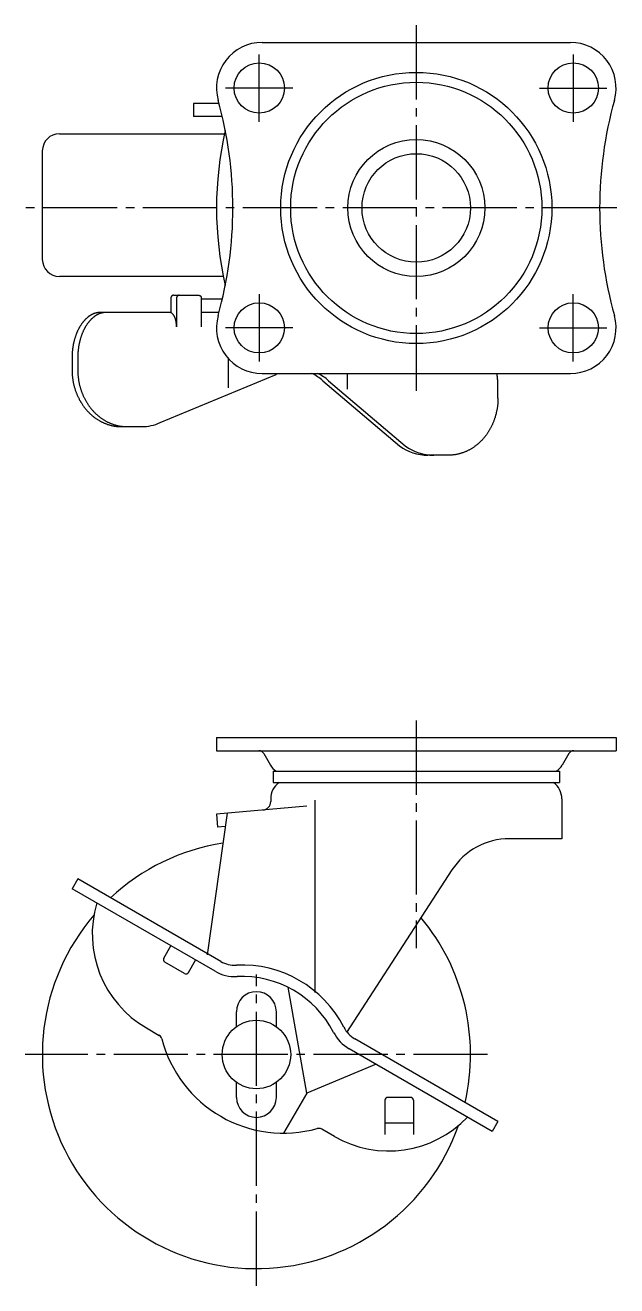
# Model space of a CAD drawing. Extents: x 6 to 251, y 80 to 323.
# Drawn here: x 147.6 to 251.3, y 102 to 322.7 of the extents above; entities that cross this region are included whole.
import ezdxf

# ---------------------------------------------------------------- set-up
doc = ezdxf.new("R2010")
doc.units = 0
doc.linetypes.add('CENTER', pattern=[17.5, 13, -1.5, 1.5, -1.5])
doc.layers.get('0').update_dxf_attribs({"linetype": 'CONTINUOUS'})
doc.layers.add('CENTER', color=1, linetype='CENTER')

msp = doc.modelspace()

# ---------------------------------------------------------------- linework, layer by layer
at = {"color": 7, "linetype": 'CONTINUOUS'}
for p, q in [((189.13, 319.71), (243.13, 319.71)), ((181.58, 309.01), (177.13, 309.01)), ((177.13, 309.01), (177.13, 306.71)), ((182.16, 306.71), (177.13, 306.71)), ((153.63, 303.71), (182.56, 303.71)), ((150.63, 300.71), (150.63, 281.71)), ((182.34, 278.71), (153.63, 278.71)), ((173.15, 274.91), (173.15, 272.36)), ((173.58, 275.41), (178.04, 275.41)), ((174.15, 274.91), (174.15, 269.91)), ((178.48, 274.91), (178.48, 269.91)), ((182.16, 274.71), (178.48, 274.71)), ((173.15, 272.41), (160.83, 272.41)), ((181.58, 272.41), (178.48, 272.41)), ((181.58, 272.41), (178.48, 272.41)), ((155.83, 264.41), (155.83, 262.41)), ((156.83, 264.41), (156.83, 262.41)), ((183.24, 259.19), (183.24, 264.3)), ((171.26, 253.11), (191.57, 261.57)), ((189.13, 261.71), (243.13, 261.71)), ((191.81, 261.67), (191.9, 261.71)), ((204.02, 261.71), (204.02, 259)), ((199.77, 260.45), (213.19, 249.04)), ((200.77, 260.45), (214.19, 249.04)), ((230.44, 257.41), (230.44, 259.41)), ((164.49, 252.41), (168.08, 252.41)), ((221.78, 247.41), (218.18, 247.41)), ((181.14, 197.95), (251.12, 197.95)), ((181.14, 197.95), (181.14, 195.65)), ((251.12, 197.95), (251.12, 195.65)), ((181.14, 195.65), (251.12, 195.65)), ((189.42, 195.15), (190.58, 193.15)), ((242.84, 195.15), (241.69, 193.15)), ((191.05, 192.09), (241.22, 192.09)), ((191.05, 192.09), (191.05, 190.09)), ((241.22, 192.09), (241.22, 190.09)), ((191.05, 190.09), (241.22, 190.09)), ((196.95, 185.94), (181.13, 184.56)), ((190.63, 187.24), (190.63, 186.76)), ((198.37, 186.99), (198.37, 153.34)), ((241.63, 187.24), (241.63, 180.24)), ((182.99, 184.72), (179.51, 159.93)), ((181.13, 184.56), (181.33, 182.27)), ((182.66, 182.38), (181.33, 182.27)), ((241.63, 180.24), (232.43, 180.24)), ((222.37, 174.78), (203.89, 146.31)), ((156.83, 173.23), (155.83, 171.49)), ((181.88, 158.76), (156.83, 173.23)), ((180.88, 157.03), (155.83, 171.49)), ((171.9, 159.33), (173.15, 161.49)), ((176.23, 156.83), (177.48, 158.99)), ((175.54, 156.65), (172.08, 158.65)), ((196.94, 135.7), (193.67, 154.22)), ((184.63, 147.32), (184.63, 149.95)), ((191.63, 147.32), (191.63, 149.95)), ((168.88, 147.1), (171.11, 145.81)), ((230.44, 130.73), (205.38, 145.19)), ((229.44, 128.99), (204.38, 143.46)), ((209.09, 140.74), (196.94, 135.7)), ((184.63, 134.95), (184.63, 137.58)), ((191.63, 134.95), (191.63, 137.58)), ((196.94, 135.7), (192.88, 128.68)), ((215.13, 134.95), (211.13, 134.95)), ((210.63, 134.45), (210.63, 128.45)), ((215.63, 134.45), (215.63, 128.45)), ((215.63, 130.45), (210.63, 130.45)), ((230.44, 130.73), (229.44, 128.99)), ((201.79, 128.1), (199.56, 129.39))]:
    msp.add_line(p, q, dxfattribs=at)
for points in [[(173.58, 275.41, 0), (173.57, 275.41, 0), (173.57, 275.41, 0), (173.56, 275.41, 0), (173.56, 275.41, 0), (173.55, 275.41, 0), (173.55, 275.41, 0), (173.54, 275.41, 0), (173.54, 275.41, 0), (173.53, 275.41, 0), (173.53, 275.41, 0), (173.52, 275.41, 0), (173.52, 275.41, 0), (173.51, 275.41, 0), (173.51, 275.41, 0), (173.5, 275.4, 0), (173.5, 275.4, 0), (173.49, 275.4, 0), (173.49, 275.4, 0), (173.48, 275.4, 0), (173.47, 275.4, 0), (173.47, 275.4, 0), (173.46, 275.4, 0), (173.46, 275.39, 0), (173.45, 275.39, 0), (173.45, 275.39, 0), (173.44, 275.39, 0), (173.44, 275.39, 0), (173.43, 275.38, 0), (173.43, 275.38, 0), (173.42, 275.38, 0), (173.42, 275.38, 0), (173.41, 275.38, 0), (173.41, 275.37, 0), (173.4, 275.37, 0), (173.4, 275.37, 0), (173.4, 275.37, 0), (173.39, 275.36, 0), (173.38, 275.36, 0), (173.38, 275.36, 0), (173.38, 275.36, 0), (173.37, 275.35, 0), (173.37, 275.35, 0), (173.36, 275.35, 0), (173.36, 275.34, 0), (173.35, 275.34, 0), (173.35, 275.34, 0), (173.34, 275.33, 0), (173.34, 275.33, 0), (173.34, 275.33, 0), (173.33, 275.32, 0), (173.33, 275.32, 0), (173.32, 275.31, 0), (173.32, 275.31, 0), (173.31, 275.31, 0), (173.31, 275.3, 0), (173.31, 275.3, 0), (173.3, 275.3, 0), (173.3, 275.29, 0), (173.29, 275.29, 0), (173.29, 275.28, 0), (173.28, 275.28, 0), (173.28, 275.28, 0), (173.28, 275.27, 0), (173.27, 275.27, 0), (173.27, 275.26, 0), (173.27, 275.26, 0), (173.26, 275.25, 0), (173.26, 275.25, 0), (173.25, 275.25, 0), (173.25, 275.24, 0), (173.25, 275.24, 0), (173.25, 275.23, 0), (173.24, 275.23, 0), (173.24, 275.22, 0), (173.24, 275.22, 0), (173.23, 275.21, 0), (173.23, 275.21, 0), (173.23, 275.2, 0), (173.22, 275.2, 0), (173.22, 275.19, 0), (173.22, 275.19, 0), (173.21, 275.18, 0), (173.21, 275.18, 0), (173.21, 275.17, 0), (173.21, 275.17, 0), (173.2, 275.16, 0), (173.2, 275.15, 0), (173.2, 275.15, 0), (173.19, 275.14, 0), (173.19, 275.14, 0), (173.19, 275.13, 0), (173.19, 275.13, 0), (173.19, 275.12, 0), (173.18, 275.12, 0), (173.18, 275.11, 0), (173.18, 275.11, 0), (173.18, 275.1, 0), (173.18, 275.09, 0), (173.17, 275.09, 0), (173.17, 275.08, 0), (173.17, 275.08, 0), (173.17, 275.07, 0), (173.17, 275.06, 0), (173.16, 275.06, 0), (173.16, 275.05, 0), (173.16, 275.05, 0), (173.16, 275.04, 0), (173.16, 275.04, 0), (173.16, 275.03, 0), (173.16, 275.02, 0), (173.16, 275.02, 0), (173.16, 275.01, 0), (173.15, 275, 0), (173.15, 275, 0), (173.15, 274.99, 0), (173.15, 274.99, 0), (173.15, 274.98, 0), (173.15, 274.98, 0), (173.15, 274.97, 0), (173.15, 274.96, 0), (173.15, 274.96, 0), (173.15, 274.95, 0), (173.15, 274.94, 0), (173.15, 274.94, 0), (173.15, 274.93, 0), (173.15, 274.93, 0), (173.15, 274.92, 0), (173.15, 274.91, 0)], [(174.58, 275.41, 0), (174.57, 275.41, 0), (174.57, 275.41, 0), (174.56, 275.41, 0), (174.56, 275.41, 0), (174.55, 275.41, 0), (174.55, 275.41, 0), (174.54, 275.41, 0), (174.54, 275.41, 0), (174.53, 275.41, 0), (174.53, 275.41, 0), (174.52, 275.41, 0), (174.52, 275.41, 0), (174.51, 275.41, 0), (174.51, 275.41, 0), (174.5, 275.4, 0), (174.5, 275.4, 0), (174.49, 275.4, 0), (174.49, 275.4, 0), (174.48, 275.4, 0), (174.47, 275.4, 0), (174.47, 275.4, 0), (174.46, 275.4, 0), (174.46, 275.39, 0), (174.45, 275.39, 0), (174.45, 275.39, 0), (174.44, 275.39, 0), (174.44, 275.39, 0), (174.43, 275.38, 0), (174.43, 275.38, 0), (174.42, 275.38, 0), (174.42, 275.38, 0), (174.41, 275.38, 0), (174.41, 275.37, 0), (174.4, 275.37, 0), (174.4, 275.37, 0), (174.4, 275.37, 0), (174.39, 275.36, 0), (174.38, 275.36, 0), (174.38, 275.36, 0), (174.38, 275.36, 0), (174.37, 275.35, 0), (174.37, 275.35, 0), (174.36, 275.35, 0), (174.36, 275.34, 0), (174.35, 275.34, 0), (174.35, 275.34, 0), (174.34, 275.33, 0), (174.34, 275.33, 0), (174.34, 275.33, 0), (174.33, 275.32, 0), (174.33, 275.32, 0), (174.32, 275.31, 0), (174.32, 275.31, 0), (174.31, 275.31, 0), (174.31, 275.3, 0), (174.31, 275.3, 0), (174.3, 275.3, 0), (174.3, 275.29, 0), (174.29, 275.29, 0), (174.29, 275.28, 0), (174.28, 275.28, 0), (174.28, 275.28, 0), (174.28, 275.27, 0), (174.27, 275.27, 0), (174.27, 275.26, 0), (174.27, 275.26, 0), (174.26, 275.25, 0), (174.26, 275.25, 0), (174.25, 275.25, 0), (174.25, 275.24, 0), (174.25, 275.24, 0), (174.25, 275.23, 0), (174.24, 275.23, 0), (174.24, 275.22, 0), (174.24, 275.22, 0), (174.23, 275.21, 0), (174.23, 275.21, 0), (174.23, 275.2, 0), (174.22, 275.2, 0), (174.22, 275.19, 0), (174.22, 275.19, 0), (174.21, 275.18, 0), (174.21, 275.18, 0), (174.21, 275.17, 0), (174.21, 275.17, 0), (174.2, 275.16, 0), (174.2, 275.15, 0), (174.2, 275.15, 0), (174.19, 275.14, 0), (174.19, 275.14, 0), (174.19, 275.13, 0), (174.19, 275.13, 0), (174.19, 275.12, 0), (174.18, 275.12, 0), (174.18, 275.11, 0), (174.18, 275.11, 0), (174.18, 275.1, 0), (174.18, 275.09, 0), (174.17, 275.09, 0), (174.17, 275.08, 0), (174.17, 275.08, 0), (174.17, 275.07, 0), (174.17, 275.06, 0), (174.16, 275.06, 0), (174.16, 275.05, 0), (174.16, 275.05, 0), (174.16, 275.04, 0), (174.16, 275.04, 0), (174.16, 275.03, 0), (174.16, 275.02, 0), (174.16, 275.02, 0), (174.16, 275.01, 0), (174.15, 275, 0), (174.15, 275, 0), (174.15, 274.99, 0), (174.15, 274.99, 0), (174.15, 274.98, 0), (174.15, 274.98, 0), (174.15, 274.97, 0), (174.15, 274.96, 0), (174.15, 274.96, 0), (174.15, 274.95, 0), (174.15, 274.94, 0), (174.15, 274.94, 0), (174.15, 274.93, 0), (174.15, 274.93, 0), (174.15, 274.92, 0), (174.15, 274.91, 0)], [(178.04, 275.41, 0), (178.05, 275.41, 0), (178.06, 275.41, 0), (178.06, 275.41, 0), (178.06, 275.41, 0), (178.07, 275.41, 0), (178.08, 275.41, 0), (178.08, 275.41, 0), (178.09, 275.41, 0), (178.09, 275.41, 0), (178.1, 275.41, 0), (178.1, 275.41, 0), (178.11, 275.41, 0), (178.11, 275.41, 0), (178.12, 275.41, 0), (178.12, 275.4, 0), (178.13, 275.4, 0), (178.13, 275.4, 0), (178.14, 275.4, 0), (178.14, 275.4, 0), (178.15, 275.4, 0), (178.15, 275.4, 0), (178.16, 275.4, 0), (178.16, 275.39, 0), (178.17, 275.39, 0), (178.18, 275.39, 0), (178.18, 275.39, 0), (178.19, 275.39, 0), (178.19, 275.38, 0), (178.19, 275.38, 0), (178.2, 275.38, 0), (178.21, 275.38, 0), (178.21, 275.38, 0), (178.21, 275.37, 0), (178.22, 275.37, 0), (178.22, 275.37, 0), (178.23, 275.37, 0), (178.23, 275.36, 0), (178.24, 275.36, 0), (178.24, 275.36, 0), (178.25, 275.36, 0), (178.25, 275.35, 0), (178.26, 275.35, 0), (178.26, 275.35, 0), (178.27, 275.34, 0), (178.27, 275.34, 0), (178.28, 275.34, 0), (178.28, 275.33, 0), (178.28, 275.33, 0), (178.29, 275.33, 0), (178.29, 275.32, 0), (178.3, 275.32, 0), (178.3, 275.31, 0), (178.31, 275.31, 0), (178.31, 275.31, 0), (178.31, 275.3, 0), (178.32, 275.3, 0), (178.32, 275.3, 0), (178.33, 275.29, 0), (178.33, 275.29, 0), (178.34, 275.28, 0), (178.34, 275.28, 0), (178.34, 275.28, 0), (178.35, 275.27, 0), (178.35, 275.27, 0), (178.35, 275.26, 0), (178.36, 275.26, 0), (178.36, 275.25, 0), (178.37, 275.25, 0), (178.37, 275.25, 0), (178.37, 275.24, 0), (178.38, 275.24, 0), (178.38, 275.23, 0), (178.38, 275.23, 0), (178.38, 275.22, 0), (178.39, 275.22, 0), (178.39, 275.21, 0), (178.4, 275.21, 0), (178.4, 275.2, 0), (178.4, 275.2, 0), (178.4, 275.19, 0), (178.41, 275.19, 0), (178.41, 275.18, 0), (178.41, 275.18, 0), (178.41, 275.17, 0), (178.42, 275.17, 0), (178.42, 275.16, 0), (178.42, 275.15, 0), (178.43, 275.15, 0), (178.43, 275.14, 0), (178.43, 275.14, 0), (178.43, 275.13, 0), (178.44, 275.13, 0), (178.44, 275.12, 0), (178.44, 275.12, 0), (178.44, 275.11, 0), (178.44, 275.11, 0), (178.45, 275.1, 0), (178.45, 275.09, 0), (178.45, 275.09, 0), (178.45, 275.08, 0), (178.45, 275.08, 0), (178.46, 275.07, 0), (178.46, 275.06, 0), (178.46, 275.06, 0), (178.46, 275.05, 0), (178.46, 275.05, 0), (178.46, 275.04, 0), (178.46, 275.04, 0), (178.47, 275.03, 0), (178.47, 275.02, 0), (178.47, 275.02, 0), (178.47, 275.01, 0), (178.47, 275, 0), (178.47, 275, 0), (178.47, 274.99, 0), (178.47, 274.99, 0), (178.47, 274.98, 0), (178.47, 274.98, 0), (178.47, 274.97, 0), (178.47, 274.96, 0), (178.47, 274.96, 0), (178.48, 274.95, 0), (178.48, 274.94, 0), (178.48, 274.94, 0), (178.48, 274.93, 0), (178.48, 274.93, 0), (178.48, 274.92, 0), (178.48, 274.91, 0)], [(160.83, 272.41, 0), (160.76, 272.41, 0), (160.7, 272.41, 0), (160.64, 272.41, 0), (160.58, 272.4, 0), (160.52, 272.4, 0), (160.46, 272.39, 0), (160.4, 272.38, 0), (160.34, 272.38, 0), (160.28, 272.37, 0), (160.21, 272.35, 0), (160.15, 272.34, 0), (160.09, 272.33, 0), (160.03, 272.31, 0), (159.97, 272.3, 0), (159.91, 272.28, 0), (159.85, 272.26, 0), (159.79, 272.24, 0), (159.73, 272.22, 0), (159.67, 272.2, 0), (159.61, 272.17, 0), (159.55, 272.15, 0), (159.49, 272.12, 0), (159.43, 272.1, 0), (159.38, 272.07, 0), (159.32, 272.04, 0), (159.26, 272.01, 0), (159.2, 271.98, 0), (159.14, 271.95, 0), (159.08, 271.91, 0), (159.03, 271.88, 0), (158.97, 271.84, 0), (158.91, 271.81, 0), (158.86, 271.77, 0), (158.8, 271.73, 0), (158.74, 271.69, 0), (158.69, 271.65, 0), (158.63, 271.6, 0), (158.58, 271.56, 0), (158.52, 271.51, 0), (158.47, 271.47, 0), (158.41, 271.42, 0), (158.36, 271.37, 0), (158.31, 271.32, 0), (158.26, 271.27, 0), (158.2, 271.22, 0), (158.15, 271.17, 0), (158.1, 271.12, 0), (158.05, 271.06, 0), (158, 271.01, 0), (157.95, 270.95, 0), (157.9, 270.9, 0), (157.85, 270.84, 0), (157.8, 270.78, 0), (157.75, 270.72, 0), (157.7, 270.66, 0), (157.65, 270.6, 0), (157.61, 270.54, 0), (157.56, 270.47, 0), (157.51, 270.41, 0), (157.47, 270.34, 0), (157.42, 270.27, 0), (157.38, 270.21, 0), (157.33, 270.14, 0), (157.29, 270.07, 0), (157.25, 270, 0), (157.21, 269.93, 0), (157.16, 269.86, 0), (157.12, 269.79, 0), (157.08, 269.71, 0), (157.04, 269.64, 0), (157, 269.56, 0), (156.96, 269.49, 0), (156.92, 269.41, 0), (156.88, 269.34, 0), (156.85, 269.26, 0), (156.81, 269.18, 0), (156.77, 269.1, 0), (156.74, 269.02, 0), (156.7, 268.94, 0), (156.67, 268.86, 0), (156.63, 268.78, 0), (156.6, 268.69, 0), (156.57, 268.61, 0), (156.54, 268.53, 0), (156.51, 268.44, 0), (156.48, 268.36, 0), (156.45, 268.27, 0), (156.42, 268.19, 0), (156.39, 268.1, 0), (156.36, 268.01, 0), (156.33, 267.92, 0), (156.31, 267.83, 0), (156.28, 267.75, 0), (156.25, 267.66, 0), (156.23, 267.57, 0), (156.21, 267.48, 0), (156.18, 267.38, 0), (156.16, 267.29, 0), (156.14, 267.2, 0), (156.12, 267.11, 0), (156.1, 267.02, 0), (156.08, 266.92, 0), (156.06, 266.83, 0), (156.04, 266.74, 0), (156.02, 266.64, 0), (156.01, 266.55, 0), (155.99, 266.45, 0), (155.98, 266.36, 0), (155.96, 266.26, 0), (155.95, 266.17, 0), (155.94, 266.07, 0), (155.92, 265.97, 0), (155.91, 265.88, 0), (155.9, 265.78, 0), (155.89, 265.69, 0), (155.88, 265.59, 0), (155.87, 265.49, 0), (155.86, 265.39, 0), (155.86, 265.3, 0), (155.85, 265.2, 0), (155.84, 265.1, 0), (155.84, 265, 0), (155.84, 264.9, 0), (155.83, 264.81, 0), (155.83, 264.71, 0), (155.83, 264.61, 0), (155.83, 264.51, 0), (155.83, 264.41, 0)], [(161.83, 272.41, 0), (161.76, 272.41, 0), (161.7, 272.41, 0), (161.64, 272.41, 0), (161.58, 272.4, 0), (161.52, 272.4, 0), (161.46, 272.39, 0), (161.4, 272.38, 0), (161.34, 272.38, 0), (161.28, 272.37, 0), (161.21, 272.35, 0), (161.15, 272.34, 0), (161.09, 272.33, 0), (161.03, 272.31, 0), (160.97, 272.3, 0), (160.91, 272.28, 0), (160.85, 272.26, 0), (160.79, 272.24, 0), (160.73, 272.22, 0), (160.67, 272.2, 0), (160.61, 272.17, 0), (160.55, 272.15, 0), (160.49, 272.12, 0), (160.43, 272.1, 0), (160.38, 272.07, 0), (160.32, 272.04, 0), (160.26, 272.01, 0), (160.2, 271.98, 0), (160.14, 271.95, 0), (160.08, 271.91, 0), (160.03, 271.88, 0), (159.97, 271.84, 0), (159.91, 271.81, 0), (159.86, 271.77, 0), (159.8, 271.73, 0), (159.74, 271.69, 0), (159.69, 271.65, 0), (159.63, 271.6, 0), (159.58, 271.56, 0), (159.52, 271.51, 0), (159.47, 271.47, 0), (159.41, 271.42, 0), (159.36, 271.37, 0), (159.31, 271.32, 0), (159.26, 271.27, 0), (159.2, 271.22, 0), (159.15, 271.17, 0), (159.1, 271.12, 0), (159.05, 271.06, 0), (159, 271.01, 0), (158.95, 270.95, 0), (158.9, 270.9, 0), (158.85, 270.84, 0), (158.8, 270.78, 0), (158.75, 270.72, 0), (158.7, 270.66, 0), (158.65, 270.6, 0), (158.61, 270.54, 0), (158.56, 270.47, 0), (158.51, 270.41, 0), (158.47, 270.34, 0), (158.42, 270.27, 0), (158.38, 270.21, 0), (158.33, 270.14, 0), (158.29, 270.07, 0), (158.25, 270, 0), (158.21, 269.93, 0), (158.16, 269.86, 0), (158.12, 269.79, 0), (158.08, 269.71, 0), (158.04, 269.64, 0), (158, 269.56, 0), (157.96, 269.49, 0), (157.92, 269.41, 0), (157.88, 269.34, 0), (157.85, 269.26, 0), (157.81, 269.18, 0), (157.77, 269.1, 0), (157.74, 269.02, 0), (157.7, 268.94, 0), (157.67, 268.86, 0), (157.63, 268.78, 0), (157.6, 268.69, 0), (157.57, 268.61, 0), (157.54, 268.53, 0), (157.51, 268.44, 0), (157.48, 268.36, 0), (157.45, 268.27, 0), (157.42, 268.19, 0), (157.39, 268.1, 0), (157.36, 268.01, 0), (157.33, 267.92, 0), (157.31, 267.83, 0), (157.28, 267.75, 0), (157.25, 267.66, 0), (157.23, 267.57, 0), (157.21, 267.48, 0), (157.18, 267.38, 0), (157.16, 267.29, 0), (157.14, 267.2, 0), (157.12, 267.11, 0), (157.1, 267.02, 0), (157.08, 266.92, 0), (157.06, 266.83, 0), (157.04, 266.74, 0), (157.02, 266.64, 0), (157.01, 266.55, 0), (156.99, 266.45, 0), (156.98, 266.36, 0), (156.96, 266.26, 0), (156.95, 266.17, 0), (156.94, 266.07, 0), (156.92, 265.97, 0), (156.91, 265.88, 0), (156.9, 265.78, 0), (156.89, 265.69, 0), (156.88, 265.59, 0), (156.87, 265.49, 0), (156.86, 265.39, 0), (156.86, 265.3, 0), (156.85, 265.2, 0), (156.84, 265.1, 0), (156.84, 265, 0), (156.84, 264.9, 0), (156.83, 264.81, 0), (156.83, 264.71, 0), (156.83, 264.61, 0), (156.83, 264.51, 0), (156.83, 264.41, 0)], [(174.15, 269.91, 0), (174.15, 269.94, 0), (174.15, 269.98, 0), (174.15, 270.01, 0), (174.15, 270.04, 0), (174.14, 270.07, 0), (174.14, 270.1, 0), (174.14, 270.13, 0), (174.14, 270.16, 0), (174.14, 270.19, 0), (174.14, 270.22, 0), (174.13, 270.25, 0), (174.13, 270.28, 0), (174.13, 270.31, 0), (174.13, 270.34, 0), (174.13, 270.37, 0), (174.12, 270.4, 0), (174.12, 270.43, 0), (174.12, 270.46, 0), (174.11, 270.49, 0), (174.11, 270.52, 0), (174.1, 270.55, 0), (174.1, 270.58, 0), (174.1, 270.61, 0), (174.09, 270.64, 0), (174.09, 270.67, 0), (174.08, 270.7, 0), (174.08, 270.73, 0), (174.07, 270.76, 0), (174.07, 270.79, 0), (174.06, 270.81, 0), (174.06, 270.84, 0), (174.05, 270.87, 0), (174.05, 270.9, 0), (174.04, 270.93, 0), (174.03, 270.95, 0), (174.03, 270.98, 0), (174.02, 271.01, 0), (174.01, 271.04, 0), (174.01, 271.06, 0), (174, 271.09, 0), (173.99, 271.12, 0), (173.98, 271.15, 0), (173.98, 271.17, 0), (173.97, 271.2, 0), (173.96, 271.23, 0), (173.95, 271.25, 0), (173.94, 271.28, 0), (173.94, 271.3, 0), (173.93, 271.33, 0), (173.92, 271.35, 0), (173.91, 271.38, 0), (173.9, 271.4, 0), (173.89, 271.43, 0), (173.88, 271.45, 0), (173.87, 271.48, 0), (173.86, 271.5, 0), (173.85, 271.52, 0), (173.84, 271.55, 0), (173.83, 271.57, 0), (173.82, 271.59, 0), (173.81, 271.62, 0), (173.8, 271.64, 0), (173.79, 271.66, 0), (173.78, 271.68, 0), (173.77, 271.7, 0), (173.76, 271.72, 0), (173.75, 271.75, 0), (173.74, 271.77, 0), (173.72, 271.79, 0), (173.71, 271.81, 0), (173.7, 271.83, 0), (173.69, 271.85, 0), (173.68, 271.87, 0), (173.67, 271.88, 0), (173.65, 271.9, 0), (173.64, 271.92, 0), (173.63, 271.94, 0), (173.62, 271.96, 0), (173.6, 271.98, 0), (173.59, 271.99, 0), (173.58, 272.01, 0), (173.57, 272.03, 0), (173.55, 272.04, 0), (173.54, 272.06, 0), (173.53, 272.07, 0), (173.51, 272.09, 0), (173.5, 272.1, 0), (173.49, 272.12, 0), (173.47, 272.13, 0), (173.46, 272.15, 0), (173.44, 272.16, 0), (173.43, 272.17, 0), (173.42, 272.19, 0), (173.4, 272.2, 0), (173.39, 272.21, 0), (173.38, 272.22, 0), (173.36, 272.24, 0), (173.35, 272.25, 0), (173.33, 272.26, 0), (173.32, 272.27, 0), (173.3, 272.28, 0), (173.29, 272.29, 0), (173.27, 272.3, 0), (173.26, 272.31, 0), (173.25, 272.31, 0), (173.23, 272.32, 0), (173.22, 272.33, 0), (173.2, 272.34, 0), (173.19, 272.35, 0), (173.17, 272.35, 0), (173.16, 272.36, 0), (173.14, 272.37, 0), (173.13, 272.37, 0), (173.11, 272.38, 0), (173.09, 272.38, 0), (173.08, 272.39, 0), (173.06, 272.39, 0), (173.05, 272.39, 0), (173.03, 272.4, 0), (173.02, 272.4, 0), (173, 272.4, 0), (172.99, 272.41, 0), (172.97, 272.41, 0), (172.96, 272.41, 0), (172.94, 272.41, 0), (172.93, 272.41, 0), (172.91, 272.41, 0), (172.9, 272.41, 0)], [(155.83, 262.41, 0), (155.83, 262.29, 0), (155.83, 262.17, 0), (155.83, 262.05, 0), (155.84, 261.92, 0), (155.84, 261.8, 0), (155.85, 261.68, 0), (155.86, 261.56, 0), (155.87, 261.43, 0), (155.88, 261.31, 0), (155.89, 261.19, 0), (155.91, 261.07, 0), (155.92, 260.95, 0), (155.94, 260.82, 0), (155.95, 260.7, 0), (155.97, 260.58, 0), (155.99, 260.46, 0), (156.01, 260.34, 0), (156.04, 260.22, 0), (156.06, 260.1, 0), (156.09, 259.98, 0), (156.11, 259.87, 0), (156.14, 259.75, 0), (156.17, 259.63, 0), (156.2, 259.51, 0), (156.23, 259.39, 0), (156.26, 259.28, 0), (156.3, 259.16, 0), (156.33, 259.05, 0), (156.37, 258.93, 0), (156.41, 258.81, 0), (156.44, 258.7, 0), (156.49, 258.59, 0), (156.53, 258.47, 0), (156.57, 258.36, 0), (156.61, 258.25, 0), (156.66, 258.14, 0), (156.7, 258.03, 0), (156.75, 257.92, 0), (156.8, 257.81, 0), (156.85, 257.7, 0), (156.9, 257.59, 0), (156.95, 257.49, 0), (157, 257.38, 0), (157.06, 257.27, 0), (157.11, 257.17, 0), (157.17, 257.06, 0), (157.23, 256.96, 0), (157.29, 256.86, 0), (157.34, 256.76, 0), (157.41, 256.66, 0), (157.47, 256.56, 0), (157.53, 256.46, 0), (157.59, 256.36, 0), (157.66, 256.26, 0), (157.72, 256.17, 0), (157.79, 256.07, 0), (157.86, 255.97, 0), (157.93, 255.88, 0), (158, 255.79, 0), (158.07, 255.7, 0), (158.14, 255.61, 0), (158.21, 255.52, 0), (158.29, 255.43, 0), (158.36, 255.34, 0), (158.44, 255.26, 0), (158.51, 255.17, 0), (158.59, 255.09, 0), (158.67, 255, 0), (158.75, 254.92, 0), (158.83, 254.84, 0), (158.91, 254.76, 0), (158.99, 254.68, 0), (159.07, 254.61, 0), (159.16, 254.53, 0), (159.24, 254.46, 0), (159.33, 254.38, 0), (159.41, 254.31, 0), (159.5, 254.24, 0), (159.59, 254.17, 0), (159.68, 254.1, 0), (159.76, 254.03, 0), (159.85, 253.97, 0), (159.94, 253.9, 0), (160.03, 253.84, 0), (160.13, 253.77, 0), (160.22, 253.71, 0), (160.31, 253.65, 0), (160.4, 253.59, 0), (160.5, 253.54, 0), (160.59, 253.48, 0), (160.69, 253.43, 0), (160.78, 253.37, 0), (160.88, 253.32, 0), (160.98, 253.27, 0), (161.07, 253.22, 0), (161.17, 253.18, 0), (161.27, 253.13, 0), (161.37, 253.08, 0), (161.47, 253.04, 0), (161.57, 253, 0), (161.67, 252.96, 0), (161.77, 252.92, 0), (161.87, 252.88, 0), (161.97, 252.84, 0), (162.07, 252.81, 0), (162.18, 252.78, 0), (162.28, 252.74, 0), (162.38, 252.71, 0), (162.49, 252.68, 0), (162.59, 252.66, 0), (162.69, 252.63, 0), (162.8, 252.61, 0), (162.9, 252.58, 0), (163.01, 252.56, 0), (163.11, 252.54, 0), (163.22, 252.52, 0), (163.32, 252.5, 0), (163.43, 252.49, 0), (163.53, 252.47, 0), (163.64, 252.46, 0), (163.74, 252.45, 0), (163.85, 252.44, 0), (163.96, 252.43, 0), (164.06, 252.43, 0), (164.17, 252.42, 0), (164.27, 252.42, 0), (164.38, 252.41, 0), (164.49, 252.41, 0)], [(156.83, 262.41, 0), (156.83, 262.29, 0), (156.83, 262.17, 0), (156.83, 262.05, 0), (156.84, 261.92, 0), (156.84, 261.8, 0), (156.85, 261.68, 0), (156.86, 261.56, 0), (156.87, 261.43, 0), (156.88, 261.31, 0), (156.89, 261.19, 0), (156.91, 261.07, 0), (156.92, 260.95, 0), (156.94, 260.82, 0), (156.95, 260.7, 0), (156.97, 260.58, 0), (156.99, 260.46, 0), (157.01, 260.34, 0), (157.04, 260.22, 0), (157.06, 260.1, 0), (157.09, 259.98, 0), (157.11, 259.87, 0), (157.14, 259.75, 0), (157.17, 259.63, 0), (157.2, 259.51, 0), (157.23, 259.39, 0), (157.26, 259.28, 0), (157.3, 259.16, 0), (157.33, 259.05, 0), (157.37, 258.93, 0), (157.41, 258.81, 0), (157.44, 258.7, 0), (157.49, 258.59, 0), (157.53, 258.47, 0), (157.57, 258.36, 0), (157.61, 258.25, 0), (157.66, 258.14, 0), (157.7, 258.03, 0), (157.75, 257.92, 0), (157.8, 257.81, 0), (157.85, 257.7, 0), (157.9, 257.59, 0), (157.95, 257.49, 0), (158, 257.38, 0), (158.06, 257.27, 0), (158.11, 257.17, 0), (158.17, 257.06, 0), (158.23, 256.96, 0), (158.29, 256.86, 0), (158.34, 256.76, 0), (158.41, 256.66, 0), (158.47, 256.56, 0), (158.53, 256.46, 0), (158.59, 256.36, 0), (158.66, 256.26, 0), (158.72, 256.17, 0), (158.79, 256.07, 0), (158.86, 255.97, 0), (158.93, 255.88, 0), (159, 255.79, 0), (159.07, 255.7, 0), (159.14, 255.61, 0), (159.21, 255.52, 0), (159.29, 255.43, 0), (159.36, 255.34, 0), (159.44, 255.26, 0), (159.51, 255.17, 0), (159.59, 255.09, 0), (159.67, 255, 0), (159.75, 254.92, 0), (159.83, 254.84, 0), (159.91, 254.76, 0), (159.99, 254.68, 0), (160.07, 254.61, 0), (160.16, 254.53, 0), (160.24, 254.46, 0), (160.33, 254.38, 0), (160.41, 254.31, 0), (160.5, 254.24, 0), (160.59, 254.17, 0), (160.68, 254.1, 0), (160.76, 254.03, 0), (160.85, 253.97, 0), (160.94, 253.9, 0), (161.03, 253.84, 0), (161.13, 253.77, 0), (161.22, 253.71, 0), (161.31, 253.65, 0), (161.4, 253.59, 0), (161.5, 253.54, 0), (161.59, 253.48, 0), (161.69, 253.43, 0), (161.78, 253.37, 0), (161.88, 253.32, 0), (161.98, 253.27, 0), (162.07, 253.22, 0), (162.17, 253.18, 0), (162.27, 253.13, 0), (162.37, 253.08, 0), (162.47, 253.04, 0), (162.57, 253, 0), (162.67, 252.96, 0), (162.77, 252.92, 0), (162.87, 252.88, 0), (162.97, 252.84, 0), (163.07, 252.81, 0), (163.18, 252.78, 0), (163.28, 252.74, 0), (163.38, 252.71, 0), (163.49, 252.68, 0), (163.59, 252.66, 0), (163.69, 252.63, 0), (163.8, 252.61, 0), (163.9, 252.58, 0), (164.01, 252.56, 0), (164.11, 252.54, 0), (164.22, 252.52, 0), (164.32, 252.5, 0), (164.43, 252.49, 0), (164.53, 252.47, 0), (164.64, 252.46, 0), (164.74, 252.45, 0), (164.85, 252.44, 0), (164.96, 252.43, 0), (165.06, 252.43, 0), (165.17, 252.42, 0), (165.27, 252.42, 0), (165.38, 252.41, 0), (165.49, 252.41, 0)], [(230.44, 259.41, 0), (230.44, 259.43, 0), (230.44, 259.45, 0), (230.44, 259.47, 0), (230.44, 259.49, 0), (230.44, 259.5, 0), (230.44, 259.52, 0), (230.44, 259.54, 0), (230.44, 259.56, 0), (230.44, 259.58, 0), (230.44, 259.6, 0), (230.44, 259.61, 0), (230.44, 259.63, 0), (230.44, 259.65, 0), (230.44, 259.67, 0), (230.44, 259.69, 0), (230.44, 259.7, 0), (230.44, 259.72, 0), (230.44, 259.74, 0), (230.43, 259.76, 0), (230.43, 259.78, 0), (230.43, 259.8, 0), (230.43, 259.81, 0), (230.43, 259.83, 0), (230.43, 259.85, 0), (230.43, 259.87, 0), (230.43, 259.89, 0), (230.43, 259.9, 0), (230.43, 259.92, 0), (230.43, 259.94, 0), (230.43, 259.96, 0), (230.43, 259.98, 0), (230.43, 260, 0), (230.43, 260.01, 0), (230.43, 260.03, 0), (230.43, 260.05, 0), (230.42, 260.07, 0), (230.42, 260.09, 0), (230.42, 260.11, 0), (230.42, 260.12, 0), (230.42, 260.14, 0), (230.42, 260.16, 0), (230.42, 260.18, 0), (230.42, 260.2, 0), (230.42, 260.21, 0), (230.42, 260.23, 0), (230.41, 260.25, 0), (230.41, 260.27, 0), (230.41, 260.29, 0), (230.41, 260.31, 0), (230.41, 260.32, 0), (230.41, 260.34, 0), (230.41, 260.36, 0), (230.41, 260.38, 0), (230.41, 260.39, 0), (230.4, 260.41, 0), (230.4, 260.43, 0), (230.4, 260.45, 0), (230.4, 260.47, 0), (230.4, 260.49, 0), (230.4, 260.5, 0), (230.4, 260.52, 0), (230.4, 260.54, 0), (230.39, 260.56, 0), (230.39, 260.58, 0), (230.39, 260.59, 0), (230.39, 260.61, 0), (230.39, 260.63, 0), (230.39, 260.65, 0), (230.38, 260.67, 0), (230.38, 260.68, 0), (230.38, 260.7, 0), (230.38, 260.72, 0), (230.38, 260.74, 0), (230.38, 260.76, 0), (230.38, 260.77, 0), (230.37, 260.79, 0), (230.37, 260.81, 0), (230.37, 260.83, 0), (230.37, 260.85, 0), (230.37, 260.86, 0), (230.37, 260.88, 0), (230.36, 260.9, 0), (230.36, 260.92, 0), (230.36, 260.94, 0), (230.36, 260.95, 0), (230.36, 260.97, 0), (230.35, 260.99, 0), (230.35, 261.01, 0), (230.35, 261.02, 0), (230.35, 261.04, 0), (230.35, 261.06, 0), (230.34, 261.08, 0), (230.34, 261.1, 0), (230.34, 261.11, 0), (230.34, 261.13, 0), (230.34, 261.15, 0), (230.33, 261.17, 0), (230.33, 261.19, 0), (230.33, 261.2, 0), (230.33, 261.22, 0), (230.32, 261.24, 0), (230.32, 261.26, 0), (230.32, 261.27, 0), (230.32, 261.29, 0), (230.31, 261.31, 0), (230.31, 261.33, 0), (230.31, 261.35, 0), (230.31, 261.36, 0), (230.31, 261.38, 0), (230.3, 261.4, 0), (230.3, 261.42, 0), (230.3, 261.43, 0), (230.3, 261.45, 0), (230.29, 261.47, 0), (230.29, 261.49, 0), (230.29, 261.5, 0), (230.28, 261.52, 0), (230.28, 261.54, 0), (230.28, 261.56, 0), (230.28, 261.57, 0), (230.28, 261.59, 0), (230.27, 261.61, 0), (230.27, 261.63, 0), (230.27, 261.64, 0), (230.26, 261.66, 0), (230.26, 261.68, 0), (230.26, 261.7, 0), (230.26, 261.71, 0)], [(230.44, 257.41, 0), (230.44, 257.29, 0), (230.44, 257.17, 0), (230.43, 257.05, 0), (230.43, 256.92, 0), (230.42, 256.8, 0), (230.41, 256.68, 0), (230.41, 256.56, 0), (230.4, 256.43, 0), (230.39, 256.31, 0), (230.37, 256.19, 0), (230.36, 256.07, 0), (230.34, 255.95, 0), (230.33, 255.82, 0), (230.31, 255.7, 0), (230.29, 255.58, 0), (230.27, 255.46, 0), (230.25, 255.34, 0), (230.23, 255.22, 0), (230.2, 255.1, 0), (230.18, 254.98, 0), (230.15, 254.87, 0), (230.12, 254.75, 0), (230.1, 254.63, 0), (230.07, 254.51, 0), (230.03, 254.39, 0), (230, 254.28, 0), (229.97, 254.16, 0), (229.93, 254.04, 0), (229.9, 253.93, 0), (229.86, 253.81, 0), (229.82, 253.7, 0), (229.78, 253.59, 0), (229.74, 253.47, 0), (229.69, 253.36, 0), (229.65, 253.25, 0), (229.61, 253.14, 0), (229.56, 253.03, 0), (229.51, 252.92, 0), (229.47, 252.81, 0), (229.42, 252.7, 0), (229.37, 252.59, 0), (229.31, 252.49, 0), (229.26, 252.38, 0), (229.21, 252.27, 0), (229.15, 252.17, 0), (229.09, 252.06, 0), (229.04, 251.96, 0), (228.98, 251.86, 0), (228.92, 251.76, 0), (228.86, 251.66, 0), (228.8, 251.56, 0), (228.73, 251.46, 0), (228.67, 251.36, 0), (228.6, 251.26, 0), (228.54, 251.16, 0), (228.47, 251.07, 0), (228.41, 250.97, 0), (228.34, 250.88, 0), (228.27, 250.79, 0), (228.19, 250.7, 0), (228.12, 250.61, 0), (228.05, 250.52, 0), (227.98, 250.43, 0), (227.9, 250.34, 0), (227.83, 250.26, 0), (227.75, 250.17, 0), (227.67, 250.09, 0), (227.59, 250, 0), (227.51, 249.92, 0), (227.44, 249.84, 0), (227.35, 249.76, 0), (227.27, 249.68, 0), (227.19, 249.61, 0), (227.11, 249.53, 0), (227.02, 249.46, 0), (226.94, 249.38, 0), (226.85, 249.31, 0), (226.76, 249.24, 0), (226.68, 249.17, 0), (226.59, 249.1, 0), (226.5, 249.03, 0), (226.41, 248.97, 0), (226.32, 248.9, 0), (226.23, 248.84, 0), (226.14, 248.77, 0), (226.05, 248.71, 0), (225.95, 248.65, 0), (225.86, 248.59, 0), (225.77, 248.54, 0), (225.67, 248.48, 0), (225.58, 248.43, 0), (225.48, 248.37, 0), (225.38, 248.32, 0), (225.29, 248.27, 0), (225.19, 248.22, 0), (225.09, 248.18, 0), (224.99, 248.13, 0), (224.9, 248.08, 0), (224.8, 248.04, 0), (224.7, 248, 0), (224.59, 247.96, 0), (224.5, 247.92, 0), (224.39, 247.88, 0), (224.29, 247.84, 0), (224.19, 247.81, 0), (224.09, 247.78, 0), (223.99, 247.74, 0), (223.88, 247.71, 0), (223.78, 247.68, 0), (223.68, 247.66, 0), (223.57, 247.63, 0), (223.47, 247.61, 0), (223.36, 247.58, 0), (223.26, 247.56, 0), (223.15, 247.54, 0), (223.05, 247.52, 0), (222.94, 247.5, 0), (222.84, 247.49, 0), (222.73, 247.47, 0), (222.63, 247.46, 0), (222.52, 247.45, 0), (222.41, 247.44, 0), (222.31, 247.43, 0), (222.2, 247.43, 0), (222.1, 247.42, 0), (221.99, 247.42, 0), (221.88, 247.41, 0), (221.78, 247.41, 0)]]:
    msp.add_polyline3d(points, dxfattribs=at)
for centre, radius in [((188.63, 311.71), 4.4), ((243.63, 311.71), 4.4), ((216.13, 290.71), 23.75), ((216.13, 290.71), 22), ((216.13, 290.71), 12), ((216.13, 290.71), 9.5), ((188.63, 269.71), 4.4), ((243.63, 269.71), 4.4), ((188.13, 142.45), 6)]:
    msp.add_circle(centre, radius, dxfattribs=at)
for centre, radius, start, end in [((189.13, 311.71), 8, 90, 195.6185), ((243.13, 311.71), 8, 344.3815, 90), ((114.01, 290.71), 70, 344.3815, 15.6185), ((318.25, 290.71), 70, 164.3815, 195.6185), ((153.63, 300.71), 3, 90, 180), ((241.13, 290.71), 60, 166.9342, 193.0658), ((153.63, 281.71), 3, 180, 270), ((189.13, 269.71), 8, 164.3815, 270), ((243.13, 269.71), 8, 270, 15.6185), ((195.63, 252.16), 10.26, 111.8927, 113.3491), ((194.63, 254.71), 7.71, 48.2156, 65.39), ((195.63, 254.71), 7.71, 48.2156, 65.39), ((168.08, 259.98), 7.57, 270, 294.8249), ((218.18, 255.86), 8.45, 233.8092, 270), ((219.18, 255.86), 8.45, 233.8092, 270), ((188.56, 194.65), 1, 30, 90), ((243.71, 194.65), 1, 90, 150), ((193.18, 194.65), 3, 210, 238.5761), ((239.09, 194.65), 3, 301.4239, 330), ((194.13, 187.24), 3.5, 125.4832, 180), ((238.13, 187.24), 3.5, 0, 54.5168), ((189.13, 186.76), 1.5, 275, 0), ((188.13, 142.45), 37.5, 99.0138, 132.9424), ((232.43, 168.24), 12, 90, 147), ((178.38, 163.56), 19, 163.3911, 240), ((188.13, 142.45), 37.5, 139.3794, 340.6206), ((188.13, 142.45), 37.5, 347.0576, 39.7682), ((172.33, 159.08), 0.5, 150, 240), ((175.79, 157.08), 0.5, 240, 330), ((184.38, 163.09), 7, 240, 272.8599), ((184.38, 163.09), 5, 240, 272.8599), ((185.63, 138.12), 20, 27.1401, 92.8599), ((185.63, 138.12), 18, 27.1401, 92.8599), ((188.13, 149.95), 3.5, 0, 180), ((170.61, 144.95), 1, 14.4258, 60), ((207.88, 149.52), 7, 207.1401, 240), ((207.88, 149.52), 5, 207.1401, 240), ((192.88, 150.68), 22, 194.4258, 285.5742), ((188.13, 134.95), 3.5, 180, 0), ((211.13, 134.45), 0.5, 90, 180), ((215.13, 134.45), 0.5, 360, 90), ((211.29, 144.56), 19, 240, 316.6089), ((199.06, 128.52), 1, 60, 105.5742)]:
    msp.add_arc(centre, radius, start, end, dxfattribs=at)
at = {"layer": 'CENTER', "color": 1, "linetype": 'CENTER'}
for p, q in [((216.13, 322.71), (216.13, 258.71)), ((188.63, 305.81), (188.63, 317.61)), ((243.63, 317.61), (243.63, 305.81)), ((194.53, 311.71), (182.73, 311.71)), ((237.73, 311.71), (249.53, 311.71)), ((251.25, 290.71), (147.63, 290.71)), ((188.63, 275.61), (188.63, 263.81)), ((243.63, 263.81), (243.63, 275.61)), ((194.53, 269.71), (182.73, 269.71)), ((237.73, 269.71), (249.53, 269.71)), ((216.13, 200.95), (216.13, 161.09)), ((188.13, 101.95), (188.13, 156.45)), ((228.63, 142.45), (147.63, 142.45))]:
    msp.add_line(p, q, dxfattribs=at)

doc.saveas('drawing.dxf')
